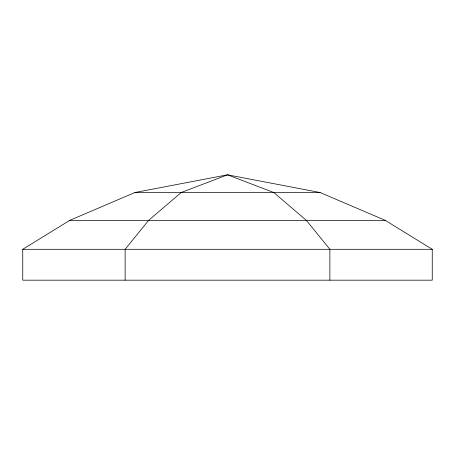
<?xml version="1.0" encoding="UTF-8"?>
<svg xmlns="http://www.w3.org/2000/svg" width="455" height="455" viewBox="0 0 455 455"><rect width="100%" height="100%" fill="white"/><g stroke="black" fill="none" stroke-linecap="round" stroke-linejoin="round"><path stroke-width="0.68" d="M22.75 249.306L69.791 220.339L134.907 192.516L227.5 174.822L320.092 192.516L385.209 220.339L432.25 249.306L432.25 280.178L22.75 280.178L22.75 249.306L432.25 249.306M134.907 192.516L320.092 192.516M69.791 220.339L385.209 220.339M329.875 280.178L329.875 249.306L306.351 220.339L273.796 192.516L227.5 174.822L181.204 192.516L148.649 220.339L125.125 249.306L125.125 280.178"/></g></svg>
